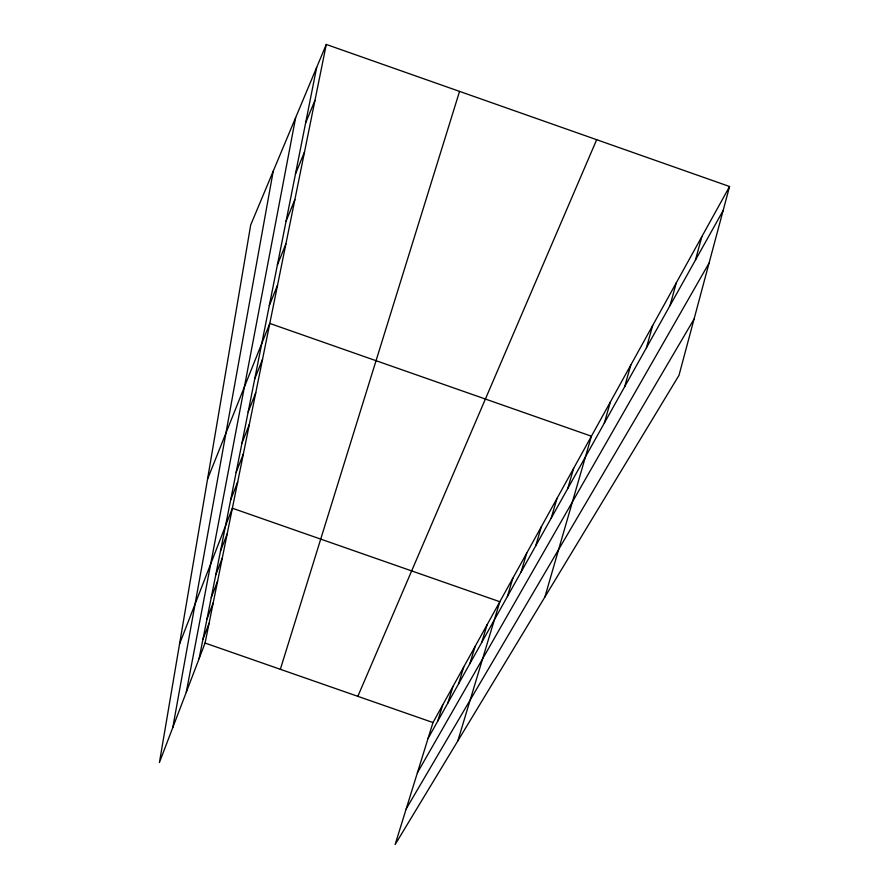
<?xml version="1.0" encoding="UTF-8"?>
<svg xmlns="http://www.w3.org/2000/svg" width="889" height="889" viewBox="0 0 889 889"><rect width="100%" height="100%" fill="white"/><g stroke="black" fill="none" stroke-linecap="round" stroke-linejoin="round"><path stroke-width="1.33" d="M172.788 727.558L273.234 171.133M186.279 692.242L295.648 117.615M199.114 658.627L316.651 67.442M326.285 44.45L250.709 224.928L159.431 762.506L205.07 643.047L326.285 44.45L729.569 186.512L678.996 375.314L395.127 844.55L432.987 722.546L729.569 186.512M695.465 260.044L701.854 236.585M669.995 305.616L676.318 282.758M646.447 347.743L652.693 325.452M624.623 386.793L630.79 365.046M604.331 423.097L610.41 401.872M544.901 596.986L591.407 436.21L269.789 323.44L207.57 479.027M567.749 488.528L573.649 468.314M551.202 518.131L557.014 498.373M535.689 545.902L541.401 526.588M521.087 572.005L526.721 553.125M507.352 596.597L512.886 578.139M481.76 642.369L487.128 624.7M457.813 740.948L499.829 601.731L232.373 508.23L179.578 643.914M469.837 663.694L475.115 646.414M458.557 683.885L463.736 666.961M447.856 703.021L452.957 686.452M280.346 669.306L459.557 91.4M437.699 721.19L442.722 704.955M202.959 639.302L209.048 623.422M211.26 597.564L217.627 581.028M207.004 618.977L213.227 602.775M215.749 574.972L222.272 558.092M220.494 551.102L227.173 533.867M230.684 499.862L237.707 481.894M236.152 472.337L243.353 453.979M241.964 443.111L249.353 424.353M248.153 412.018L255.732 392.849M254.732 378.881L262.533 359.278M269.311 305.583L277.557 285.08M277.39 264.922L285.88 243.942M286.091 221.172L294.848 199.714M295.47 173.966L304.505 152.008M305.627 122.893L314.95 100.424M357.834 696.331L596.675 139.695M428.054 738.459L723.124 210.571M417.397 772.797L709.066 263.066M406.206 808.857L694.076 319.04M205.07 643.047L432.987 722.546"/></g></svg>
